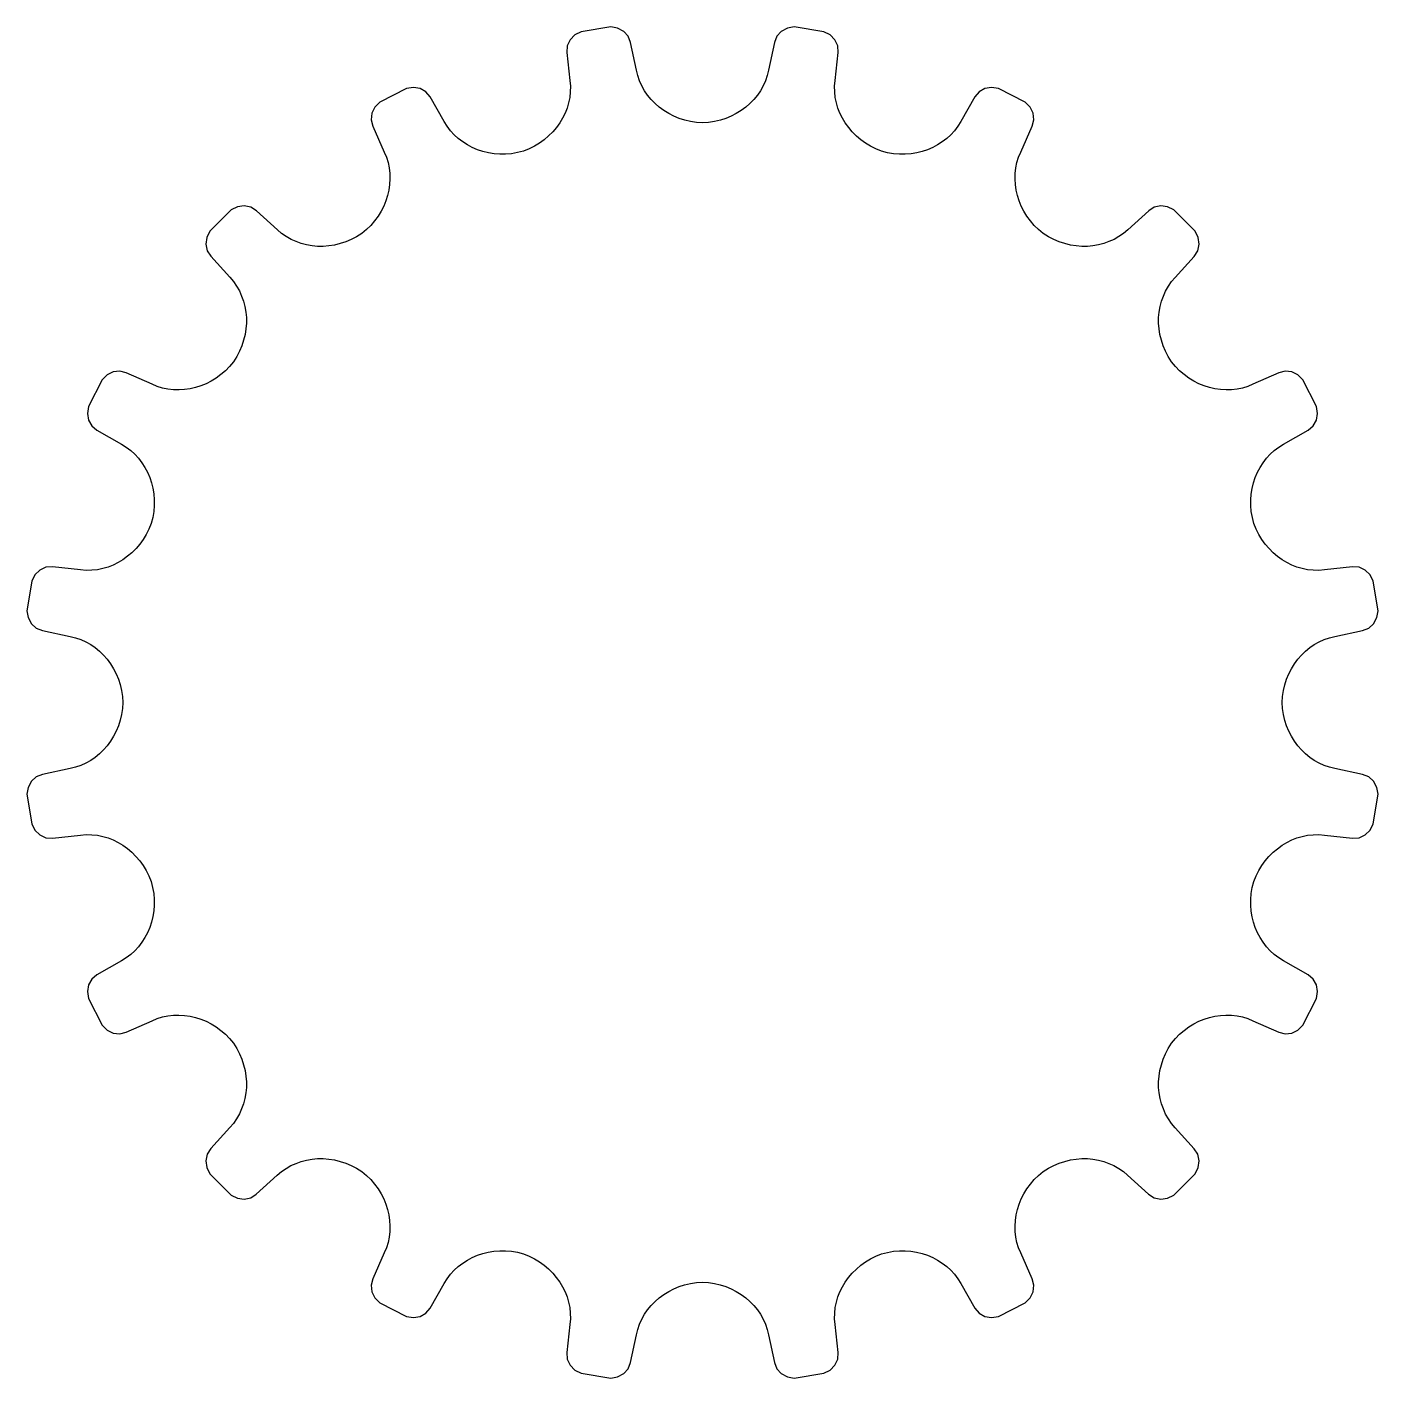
# Model space of a CAD drawing. Extents: x -9.1 to 9.1, y -9.1 to 9.1.
import ezdxf

# ---------------------------------------------------------------- set-up
doc = ezdxf.new("R2010")
doc.units = 0
doc.layers.add('Layer_1', color=7, linetype='CONTINUOUS')

msp = doc.modelspace()

# ---------------------------------------------------------------- linework, layer by layer
at = {"layer": 'Layer_1', "color": 7}
msp.add_lwpolyline([(-1.235, -9.085), (-1.141, -9.069), (-1.06, -9.026), (-1, -8.961), (-0.968, -8.878), (-0.889, -8.505), (-0.871, -8.432), (-0.847, -8.361), (-0.816, -8.293), (-0.78, -8.228), (-0.738, -8.167), (-0.69, -8.109), (-0.638, -8.055), (-0.581, -8.006), (-0.52, -7.961), (-0.455, -7.921), (-0.386, -7.886), (-0.314, -7.856), (-0.24, -7.832), (-0.162, -7.814), (-0.082, -7.802), (0, -7.796), (0.082, -7.802), (0.162, -7.814), (0.239, -7.832), (0.314, -7.856), (0.386, -7.886), (0.455, -7.921), (0.52, -7.961), (0.581, -8.006), (0.638, -8.055), (0.69, -8.109), (0.738, -8.166), (0.78, -8.228), (0.816, -8.293), (0.847, -8.361), (0.871, -8.432), (0.889, -8.505), (0.967, -8.878), (1, -8.961), (1.06, -9.026), (1.141, -9.069), (1.235, -9.085), (1.633, -9.022), (1.718, -8.978), (1.781, -8.912), (1.818, -8.831), (1.823, -8.742), (1.783, -8.364), (1.777, -8.288), (1.778, -8.213), (1.786, -8.139), (1.801, -8.066), (1.822, -7.995), (1.849, -7.925), (1.882, -7.858), (1.921, -7.794), (1.965, -7.732), (2.015, -7.674), (2.069, -7.62), (2.129, -7.569), (2.192, -7.523), (2.261, -7.482), (2.333, -7.445), (2.409, -7.414), (2.489, -7.395), (2.568, -7.381), (2.648, -7.375), (2.727, -7.375), (2.804, -7.381), (2.88, -7.393), (2.955, -7.411), (3.027, -7.435), (3.096, -7.464), (3.162, -7.499), (3.225, -7.539), (3.284, -7.584), (3.339, -7.635), (3.389, -7.69), (3.434, -7.75), (3.474, -7.814), (3.663, -8.145), (3.72, -8.213), (3.798, -8.257), (3.887, -8.273), (3.982, -8.258), (4.341, -8.076), (4.408, -8.008), (4.448, -7.925), (4.458, -7.837), (4.436, -7.751), (4.28, -7.403), (4.251, -7.333), (4.229, -7.262), (4.214, -7.189), (4.205, -7.115), (4.203, -7.041), (4.208, -6.966), (4.219, -6.892), (4.236, -6.819), (4.259, -6.747), (4.288, -6.676), (4.323, -6.607), (4.364, -6.541), (4.41, -6.477), (4.462, -6.417), (4.519, -6.36), (4.582, -6.307), (4.652, -6.264), (4.724, -6.227), (4.797, -6.196), (4.872, -6.171), (4.948, -6.153), (5.024, -6.141), (5.1, -6.135), (5.176, -6.135), (5.251, -6.142), (5.325, -6.155), (5.397, -6.173), (5.467, -6.198), (5.534, -6.229), (5.599, -6.266), (5.661, -6.309), (5.718, -6.358), (6, -6.614), (6.076, -6.662), (6.163, -6.679), (6.254, -6.667), (6.339, -6.624), (6.624, -6.339), (6.667, -6.254), (6.679, -6.163), (6.662, -6.076), (6.614, -6.001), (6.358, -5.719), (6.309, -5.661), (6.266, -5.599), (6.229, -5.535), (6.198, -5.467), (6.173, -5.397), (6.154, -5.325), (6.142, -5.251), (6.135, -5.176), (6.135, -5.1), (6.141, -5.024), (6.153, -4.948), (6.171, -4.872), (6.196, -4.798), (6.226, -4.724), (6.263, -4.652), (6.307, -4.582), (6.36, -4.52), (6.417, -4.462), (6.477, -4.41), (6.541, -4.364), (6.607, -4.323), (6.676, -4.288), (6.746, -4.259), (6.818, -4.236), (6.892, -4.219), (6.966, -4.208), (7.04, -4.203), (7.115, -4.205), (7.189, -4.214), (7.262, -4.229), (7.333, -4.251), (7.403, -4.28), (7.751, -4.436), (7.837, -4.458), (7.926, -4.448), (8.008, -4.408), (8.076, -4.341), (8.258, -3.982), (8.273, -3.887), (8.257, -3.797), (8.213, -3.72), (8.145, -3.664), (7.814, -3.474), (7.75, -3.434), (7.69, -3.389), (7.634, -3.339), (7.584, -3.284), (7.539, -3.225), (7.499, -3.162), (7.464, -3.096), (7.435, -3.027), (7.411, -2.955), (7.393, -2.881), (7.381, -2.805), (7.375, -2.727), (7.375, -2.648), (7.381, -2.569), (7.394, -2.489), (7.414, -2.409), (7.445, -2.333), (7.481, -2.261), (7.523, -2.193), (7.569, -2.129), (7.619, -2.07), (7.674, -2.015), (7.732, -1.966), (7.794, -1.921), (7.858, -1.883), (7.925, -1.849), (7.995, -1.822), (8.066, -1.801), (8.139, -1.786), (8.213, -1.778), (8.288, -1.777), (8.364, -1.783), (8.742, -1.824), (8.831, -1.818), (8.912, -1.781), (8.978, -1.718), (9.022, -1.633), (9.085, -1.235), (9.069, -1.141), (9.026, -1.06), (8.961, -1), (8.878, -0.968), (8.505, -0.889), (8.432, -0.871), (8.361, -0.847), (8.293, -0.816), (8.228, -0.78), (8.167, -0.738), (8.109, -0.69), (8.055, -0.638), (8.006, -0.581), (7.961, -0.52), (7.921, -0.455), (7.886, -0.386), (7.856, -0.314), (7.832, -0.24), (7.814, -0.162), (7.802, -0.082), (7.796, 0), (7.802, 0.082), (7.814, 0.162), (7.832, 0.239), (7.856, 0.314), (7.886, 0.386), (7.921, 0.455), (7.961, 0.52), (8.006, 0.581), (8.055, 0.638), (8.109, 0.69), (8.166, 0.738), (8.228, 0.78), (8.293, 0.816), (8.361, 0.847), (8.432, 0.871), (8.505, 0.889), (8.878, 0.967), (8.961, 1), (9.026, 1.06), (9.069, 1.141), (9.085, 1.235), (9.022, 1.633), (8.978, 1.718), (8.912, 1.781), (8.831, 1.818), (8.742, 1.823), (8.364, 1.783), (8.288, 1.777), (8.213, 1.778), (8.139, 1.786), (8.066, 1.801), (7.995, 1.822), (7.925, 1.849), (7.858, 1.882), (7.794, 1.921), (7.732, 1.965), (7.674, 2.015), (7.62, 2.069), (7.569, 2.129), (7.523, 2.192), (7.482, 2.261), (7.445, 2.333), (7.414, 2.409), (7.395, 2.489), (7.381, 2.568), (7.375, 2.648), (7.375, 2.727), (7.381, 2.804), (7.393, 2.88), (7.411, 2.955), (7.435, 3.027), (7.464, 3.096), (7.499, 3.162), (7.539, 3.225), (7.584, 3.284), (7.635, 3.339), (7.69, 3.389), (7.75, 3.434), (7.814, 3.474), (8.145, 3.663), (8.213, 3.72), (8.257, 3.798), (8.273, 3.887), (8.258, 3.982), (8.076, 4.341), (8.008, 4.408), (7.925, 4.448), (7.837, 4.458), (7.751, 4.436), (7.403, 4.28), (7.333, 4.251), (7.262, 4.229), (7.189, 4.214), (7.115, 4.205), (7.041, 4.203), (6.966, 4.208), (6.892, 4.219), (6.819, 4.236), (6.747, 4.259), (6.676, 4.288), (6.607, 4.323), (6.541, 4.364), (6.477, 4.41), (6.417, 4.462), (6.36, 4.519), (6.307, 4.582), (6.264, 4.652), (6.227, 4.724), (6.196, 4.797), (6.171, 4.872), (6.153, 4.948), (6.141, 5.024), (6.135, 5.1), (6.135, 5.176), (6.142, 5.251), (6.155, 5.325), (6.173, 5.397), (6.198, 5.467), (6.229, 5.534), (6.266, 5.599), (6.309, 5.661), (6.358, 5.718), (6.614, 6), (6.662, 6.076), (6.679, 6.163), (6.667, 6.254), (6.624, 6.339), (6.339, 6.624), (6.254, 6.667), (6.163, 6.679), (6.076, 6.662), (6.001, 6.614), (5.719, 6.358), (5.661, 6.309), (5.599, 6.266), (5.535, 6.229), (5.467, 6.198), (5.397, 6.173), (5.325, 6.154), (5.251, 6.142), (5.176, 6.135), (5.1, 6.135), (5.024, 6.141), (4.948, 6.153), (4.872, 6.171), (4.798, 6.196), (4.724, 6.226), (4.652, 6.263), (4.582, 6.307), (4.52, 6.36), (4.462, 6.417), (4.41, 6.477), (4.364, 6.541), (4.323, 6.607), (4.288, 6.676), (4.259, 6.746), (4.236, 6.818), (4.219, 6.892), (4.208, 6.966), (4.203, 7.04), (4.205, 7.115), (4.214, 7.189), (4.229, 7.262), (4.251, 7.333), (4.28, 7.403), (4.436, 7.751), (4.458, 7.837), (4.448, 7.926), (4.408, 8.008), (4.341, 8.076), (3.982, 8.258), (3.887, 8.273), (3.797, 8.257), (3.72, 8.213), (3.664, 8.145), (3.474, 7.814), (3.434, 7.75), (3.389, 7.69), (3.339, 7.634), (3.284, 7.584), (3.225, 7.539), (3.162, 7.499), (3.096, 7.464), (3.027, 7.435), (2.955, 7.411), (2.881, 7.393), (2.805, 7.381), (2.727, 7.375), (2.648, 7.375), (2.569, 7.381), (2.489, 7.394), (2.409, 7.414), (2.333, 7.445), (2.261, 7.481), (2.193, 7.523), (2.129, 7.569), (2.07, 7.619), (2.015, 7.674), (1.966, 7.732), (1.921, 7.794), (1.883, 7.858), (1.849, 7.925), (1.822, 7.995), (1.801, 8.066), (1.786, 8.139), (1.778, 8.213), (1.777, 8.288), (1.783, 8.364), (1.824, 8.742), (1.818, 8.831), (1.781, 8.912), (1.718, 8.978), (1.633, 9.022), (1.235, 9.085), (1.141, 9.069), (1.06, 9.026), (1, 8.961), (0.968, 8.878), (0.889, 8.505), (0.871, 8.432), (0.847, 8.361), (0.816, 8.293), (0.78, 8.228), (0.738, 8.167), (0.69, 8.109), (0.638, 8.055), (0.581, 8.006), (0.52, 7.961), (0.455, 7.921), (0.386, 7.886), (0.314, 7.856), (0.24, 7.832), (0.162, 7.814), (0.082, 7.802), (0, 7.796), (-0.082, 7.802), (-0.162, 7.814), (-0.239, 7.832), (-0.314, 7.856), (-0.386, 7.886), (-0.455, 7.921), (-0.52, 7.961), (-0.581, 8.006), (-0.638, 8.055), (-0.69, 8.109), (-0.738, 8.166), (-0.78, 8.228), (-0.816, 8.293), (-0.847, 8.361), (-0.871, 8.432), (-0.889, 8.505), (-0.967, 8.878), (-1, 8.961), (-1.06, 9.026), (-1.141, 9.069), (-1.235, 9.085), (-1.633, 9.022), (-1.718, 8.978), (-1.781, 8.912), (-1.818, 8.831), (-1.823, 8.742), (-1.783, 8.364), (-1.777, 8.288), (-1.778, 8.213), (-1.786, 8.139), (-1.801, 8.066), (-1.822, 7.995), (-1.849, 7.925), (-1.882, 7.858), (-1.921, 7.794), (-1.965, 7.732), (-2.015, 7.674), (-2.069, 7.62), (-2.129, 7.569), (-2.192, 7.523), (-2.261, 7.482), (-2.333, 7.445), (-2.409, 7.414), (-2.489, 7.395), (-2.568, 7.381), (-2.648, 7.375), (-2.727, 7.375), (-2.804, 7.381), (-2.88, 7.393), (-2.955, 7.411), (-3.027, 7.435), (-3.096, 7.464), (-3.162, 7.499), (-3.225, 7.539), (-3.284, 7.584), (-3.339, 7.635), (-3.389, 7.69), (-3.434, 7.75), (-3.474, 7.814), (-3.663, 8.145), (-3.72, 8.213), (-3.798, 8.257), (-3.887, 8.273), (-3.982, 8.258), (-4.341, 8.076), (-4.408, 8.008), (-4.448, 7.925), (-4.458, 7.837), (-4.436, 7.751), (-4.28, 7.403), (-4.251, 7.333), (-4.229, 7.262), (-4.214, 7.189), (-4.205, 7.115), (-4.203, 7.041), (-4.208, 6.966), (-4.219, 6.892), (-4.236, 6.819), (-4.259, 6.747), (-4.288, 6.676), (-4.323, 6.607), (-4.364, 6.541), (-4.41, 6.477), (-4.462, 6.417), (-4.519, 6.36), (-4.582, 6.307), (-4.652, 6.264), (-4.724, 6.227), (-4.797, 6.196), (-4.872, 6.171), (-4.948, 6.153), (-5.024, 6.141), (-5.1, 6.135), (-5.176, 6.135), (-5.251, 6.142), (-5.325, 6.155), (-5.397, 6.173), (-5.467, 6.198), (-5.534, 6.229), (-5.599, 6.266), (-5.661, 6.309), (-5.718, 6.358), (-6, 6.614), (-6.076, 6.662), (-6.163, 6.679), (-6.254, 6.667), (-6.339, 6.624), (-6.624, 6.339), (-6.667, 6.254), (-6.679, 6.163), (-6.662, 6.076), (-6.614, 6.001), (-6.358, 5.719), (-6.309, 5.661), (-6.266, 5.599), (-6.229, 5.535), (-6.198, 5.467), (-6.173, 5.397), (-6.154, 5.325), (-6.142, 5.251), (-6.135, 5.176), (-6.135, 5.1), (-6.141, 5.024), (-6.153, 4.948), (-6.171, 4.872), (-6.196, 4.798), (-6.226, 4.724), (-6.263, 4.652), (-6.307, 4.582), (-6.36, 4.52), (-6.417, 4.462), (-6.477, 4.41), (-6.541, 4.364), (-6.607, 4.323), (-6.676, 4.288), (-6.746, 4.259), (-6.818, 4.236), (-6.892, 4.219), (-6.966, 4.208), (-7.04, 4.203), (-7.115, 4.205), (-7.189, 4.214), (-7.262, 4.229), (-7.333, 4.251), (-7.403, 4.28), (-7.751, 4.436), (-7.837, 4.458), (-7.926, 4.448), (-8.008, 4.408), (-8.076, 4.341), (-8.258, 3.982), (-8.273, 3.887), (-8.257, 3.797), (-8.213, 3.72), (-8.145, 3.664), (-7.814, 3.474), (-7.75, 3.434), (-7.69, 3.389), (-7.634, 3.339), (-7.584, 3.284), (-7.539, 3.225), (-7.499, 3.162), (-7.464, 3.096), (-7.435, 3.027), (-7.411, 2.955), (-7.393, 2.881), (-7.381, 2.805), (-7.375, 2.727), (-7.375, 2.648), (-7.381, 2.569), (-7.394, 2.489), (-7.414, 2.409), (-7.445, 2.333), (-7.481, 2.261), (-7.523, 2.193), (-7.569, 2.129), (-7.619, 2.07), (-7.674, 2.015), (-7.732, 1.966), (-7.794, 1.921), (-7.858, 1.883), (-7.925, 1.849), (-7.995, 1.822), (-8.066, 1.801), (-8.139, 1.786), (-8.213, 1.778), (-8.288, 1.777), (-8.364, 1.783), (-8.742, 1.824), (-8.831, 1.818), (-8.912, 1.781), (-8.978, 1.718), (-9.022, 1.633), (-9.085, 1.235), (-9.069, 1.141), (-9.026, 1.06), (-8.961, 1), (-8.878, 0.968), (-8.505, 0.889), (-8.432, 0.871), (-8.361, 0.847), (-8.293, 0.816), (-8.228, 0.78), (-8.167, 0.738), (-8.109, 0.69), (-8.055, 0.638), (-8.006, 0.581), (-7.961, 0.52), (-7.921, 0.455), (-7.886, 0.386), (-7.856, 0.314), (-7.832, 0.24), (-7.814, 0.162), (-7.802, 0.082), (-7.796, 0), (-7.802, -0.082), (-7.814, -0.162), (-7.832, -0.239), (-7.856, -0.314), (-7.886, -0.386), (-7.921, -0.455), (-7.961, -0.52), (-8.006, -0.581), (-8.055, -0.638), (-8.109, -0.69), (-8.166, -0.738), (-8.228, -0.78), (-8.293, -0.816), (-8.361, -0.847), (-8.432, -0.871), (-8.505, -0.889), (-8.878, -0.967), (-8.961, -1), (-9.026, -1.06), (-9.069, -1.141), (-9.085, -1.235), (-9.022, -1.633), (-8.978, -1.718), (-8.912, -1.781), (-8.831, -1.818), (-8.742, -1.823), (-8.364, -1.783), (-8.288, -1.777), (-8.213, -1.778), (-8.139, -1.786), (-8.066, -1.801), (-7.995, -1.822), (-7.925, -1.849), (-7.858, -1.882), (-7.794, -1.921), (-7.732, -1.965), (-7.674, -2.015), (-7.62, -2.069), (-7.569, -2.129), (-7.523, -2.192), (-7.482, -2.261), (-7.445, -2.333), (-7.414, -2.409), (-7.395, -2.489), (-7.381, -2.568), (-7.375, -2.648), (-7.375, -2.727), (-7.381, -2.804), (-7.393, -2.88), (-7.411, -2.955), (-7.435, -3.027), (-7.464, -3.096), (-7.499, -3.162), (-7.539, -3.225), (-7.584, -3.284), (-7.635, -3.339), (-7.69, -3.389), (-7.75, -3.434), (-7.814, -3.474), (-8.145, -3.663), (-8.213, -3.72), (-8.257, -3.798), (-8.273, -3.887), (-8.258, -3.982), (-8.076, -4.341), (-8.008, -4.408), (-7.925, -4.448), (-7.837, -4.458), (-7.751, -4.436), (-7.403, -4.28), (-7.333, -4.251), (-7.262, -4.229), (-7.189, -4.214), (-7.115, -4.205), (-7.041, -4.203), (-6.966, -4.208), (-6.892, -4.219), (-6.819, -4.236), (-6.747, -4.259), (-6.676, -4.288), (-6.607, -4.323), (-6.541, -4.364), (-6.477, -4.41), (-6.417, -4.462), (-6.36, -4.519), (-6.307, -4.582), (-6.264, -4.652), (-6.227, -4.724), (-6.196, -4.797), (-6.171, -4.872), (-6.153, -4.948), (-6.141, -5.024), (-6.135, -5.1), (-6.135, -5.176), (-6.142, -5.251), (-6.155, -5.325), (-6.173, -5.397), (-6.198, -5.467), (-6.229, -5.534), (-6.266, -5.599), (-6.309, -5.661), (-6.358, -5.718), (-6.614, -6), (-6.662, -6.076), (-6.679, -6.163), (-6.667, -6.254), (-6.624, -6.339), (-6.339, -6.624), (-6.254, -6.667), (-6.163, -6.679), (-6.076, -6.662), (-6.001, -6.614), (-5.719, -6.358), (-5.661, -6.309), (-5.599, -6.266), (-5.535, -6.229), (-5.467, -6.198), (-5.397, -6.173), (-5.325, -6.154), (-5.251, -6.142), (-5.176, -6.135), (-5.1, -6.135), (-5.024, -6.141), (-4.948, -6.153), (-4.872, -6.171), (-4.798, -6.196), (-4.724, -6.226), (-4.652, -6.263), (-4.582, -6.307), (-4.52, -6.36), (-4.462, -6.417), (-4.41, -6.477), (-4.364, -6.541), (-4.323, -6.607), (-4.288, -6.676), (-4.259, -6.746), (-4.236, -6.818), (-4.219, -6.892), (-4.208, -6.966), (-4.203, -7.04), (-4.205, -7.115), (-4.214, -7.189), (-4.229, -7.262), (-4.251, -7.333), (-4.28, -7.403), (-4.436, -7.751), (-4.458, -7.837), (-4.448, -7.926), (-4.408, -8.008), (-4.341, -8.076), (-3.982, -8.258), (-3.887, -8.273), (-3.797, -8.257), (-3.72, -8.213), (-3.664, -8.145), (-3.474, -7.814), (-3.434, -7.75), (-3.389, -7.69), (-3.339, -7.634), (-3.284, -7.584), (-3.225, -7.539), (-3.162, -7.499), (-3.096, -7.464), (-3.027, -7.435), (-2.955, -7.411), (-2.881, -7.393), (-2.805, -7.381), (-2.727, -7.375), (-2.648, -7.375), (-2.569, -7.381), (-2.489, -7.394), (-2.409, -7.414), (-2.333, -7.445), (-2.261, -7.481), (-2.193, -7.523), (-2.129, -7.569), (-2.07, -7.619), (-2.015, -7.674), (-1.966, -7.732), (-1.921, -7.794), (-1.883, -7.858), (-1.849, -7.925), (-1.822, -7.995), (-1.801, -8.066), (-1.786, -8.139), (-1.778, -8.213), (-1.777, -8.288), (-1.783, -8.364), (-1.824, -8.742), (-1.818, -8.831), (-1.781, -8.912), (-1.718, -8.978), (-1.633, -9.022)], close=True, dxfattribs=at)

doc.saveas('drawing.dxf')
